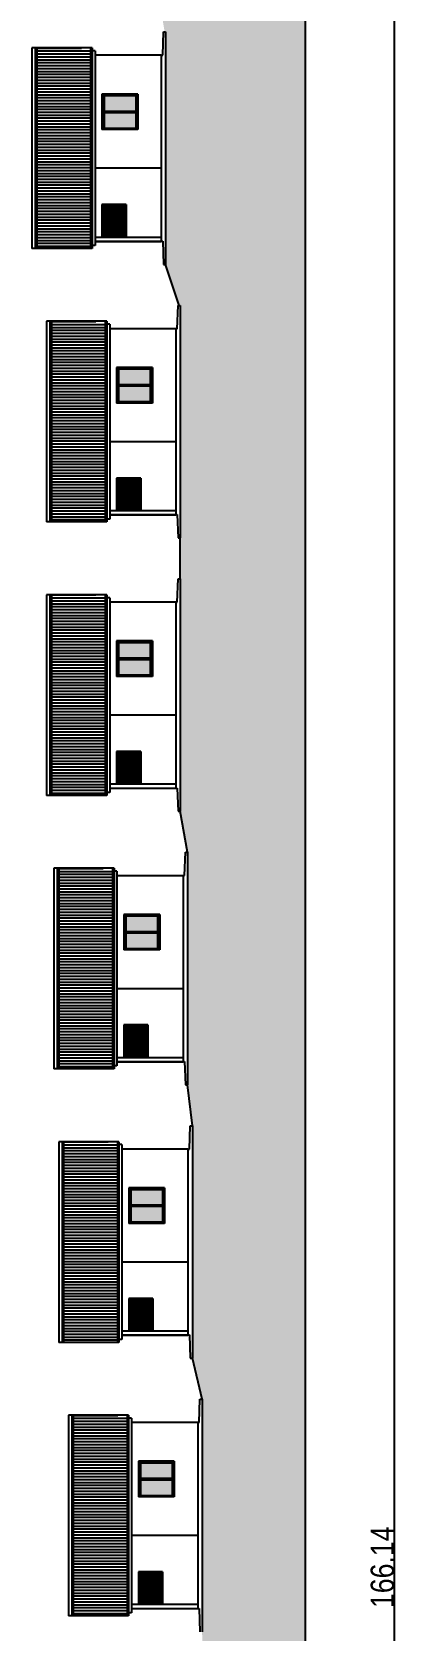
# Model space of a CAD drawing. Header units: inches. Extents: x 203 to 1065, y -1127 to 921.
# Drawn here: x 400.6 to 413.4, y 706 to 760.9 of the extents above; entities that cross this region are included whole.
import ezdxf

# ---------------------------------------------------------------- set-up
doc = ezdxf.new("R2010")
doc.units = ezdxf.units.IN
doc.header["$MEASUREMENT"] = 0
doc.header["$PDMODE"] = 35
doc.linetypes.add('CONTINUA', pattern=[0])
for name, color, linetype in [('1-PLATEA', 3, 'Continuous'), ('CORTE MUROS', 4, 'CONTINUA'), ('COTAS', 7, 'Continuous'), ('FACHADA ABERTURAS', 3, 'CONTINUA'), ('FACHADA MUROS', 3, 'CONTINUA'), ('FACHADA TECHO', 3, 'CONTINUA'), ('Vegetación', 102, 'Continuous')]:
    doc.layers.add(name, color=color, linetype=linetype)
doc.styles.add('TECHNICLITE', font='techl___.ttf')
doc.dimstyles.new('1-100', dxfattribs={"dimscale": 0, "dimtxt": 0.09, "dimasz": 0.03, "dimexe": 0.12, "dimexo": 0.2, "dimgap": 0.005, "dimtad": 3, "dimzin": 0, "dimdsep": 46, "dimtxsty": 'TECHNICLITE', "dimblk1": 'COTA', "dimblk2": 'COTA', "dimsah": 1, "dimcen": 2.5, "dimse1": 1, "dimse2": 1, "dimclrd": 7, "dimclre": 7, "dimclrt": 7, "dimadec": 0, "dimazin": 0, "dimtfac": 1, "dimtdec": 6, "dimtmove": 2, "dimatfit": 3, "dimldrblk": 'COTA', "dimfxl": 1, "dimtolj": 1, "dimtzin": 0, "dimarcsym": 0})

# ---------------------------------------------------------------- blocks, each defined once
blk = doc.blocks.new('COTA')
h = blk.add_hatch(color=256)
edge = h.paths.add_edge_path()
edge.add_arc((0, 0), 0.5, 0, 360)
for p, q in [((-1.5, 0), (1.5, 0)), ((0, 2), (0, -2))]:
    blk.add_line(p, q)
blk.add_circle((0, 0), 0.5)
blk = doc.blocks.new('*D51')
at = {"layer": 'COTAS', "color": 7, "lineweight": -2, "transparency": 16777216}
blk.add_line((413.002, 625.266), (413.002, 791.049), dxfattribs=at)
at = {"layer": 'Defpoints', "color": 0, "transparency": 16777216}
for p in [(409.946, 791.229), (413.002, 791.229), (409.946, 625.086)]:
    blk.add_point(p, dxfattribs=at)
at = {"layer": 'COTAS', "color": 7, "lineweight": -2, "transparency": 16777216, "xscale": 0.18, "yscale": 0.18, "zscale": 0.18}
for p, rotation in [((413.002, 791.229), 90), ((413.002, 625.086), 270)]:
    blk.add_blockref('COTA', p, dxfattribs=dict(at, rotation=rotation))
at = {"layer": 'COTAS', "color": 7, "transparency": 16777216, "insert": (412.588, 708.157), "char_height": 0.8, "attachment_point": 5, "rotation": 90, "style": 'TECHNICLITE'}
blk.add_mtext('\\A1;166.14', dxfattribs=at)

msp = doc.modelspace()

# ---------------------------------------------------------------- hatches: boundary and pattern name
at = {"linetype": 'ByBlock', "true_color": 0x139b48}
h = msp.add_hatch(color=114, dxfattribs=at)
h.dxf.hatch_style = 1
h.paths.add_polyline_path([(409.946, 791.229), (404.426, 791.229), (404.426, 789.805), (404.426, 778.029), (404.884, 770.246), (404.884, 762.266), (405.107, 760.859), (405.142, 760.859), (405.142, 752.879), (405.607, 751.472), (405.642, 751.472), (405.642, 743.492), (405.642, 742.085), (405.642, 734.105), (405.892, 732.698), (405.892, 724.718), (406.06, 723.311), (406.06, 715.331), (406.392, 713.924), (406.392, 705.944), (406.624, 699.983), (406.624, 692.021), (406.624, 690.603), (406.624, 682.641), (406.874, 681.223), (406.874, 673.261), (407.124, 671.843), (407.124, 663.881), (407.589, 662.463), (407.624, 662.463), (407.624, 654.501), (407.624, 653.083), (407.624, 645.121), (407.625, 643.703), (407.625, 635.741), (408.09, 634.323), (408.125, 634.323), (408.125, 626.361), (408.446, 625.086), (409.946, 625.086)])
at = {"layer": 'CORTE MUROS'}
h = msp.add_hatch(dxfattribs=at)
h.set_pattern_fill('_USER', color=251, scale=0.1, angle=180, style=0, pattern_type=0)
h.set_pattern_definition([(180, (1173.29128, -1471.19452), (-1e-17, -0.1), [])])
h.paths.add_polyline_path([(400.723, 753.429), (400.723, 760.313), (402.567, 760.304), (402.567, 753.42)])
h = msp.add_hatch(dxfattribs=at)
h.set_pattern_fill('_USER', color=251, scale=0.1, angle=180, style=0, pattern_type=0)
h.set_pattern_definition([(180, (1173.79128, -1480.58152), (-1e-17, -0.1), [])])
h.paths.add_polyline_path([(401.223, 744.042), (401.223, 750.926), (403.067, 750.917), (403.067, 744.033)])
h = msp.add_hatch(dxfattribs=at)
h.set_pattern_fill('_USER', color=251, scale=0.1, angle=180, style=0, pattern_type=0)
h.set_pattern_definition([(180, (1173.79128, -1489.96852), (-1e-17, -0.1), [])])
h.paths.add_polyline_path([(401.223, 734.655), (401.223, 741.539), (403.067, 741.53), (403.067, 734.646)])
h = msp.add_hatch(dxfattribs=at)
h.set_pattern_fill('_USER', color=251, scale=0.1, angle=180, style=0, pattern_type=0)
h.set_pattern_definition([(180, (1174.04128, -1499.35552), (-1e-17, -0.1), [])])
h.paths.add_polyline_path([(401.473, 725.268), (401.473, 732.152), (403.317, 732.143), (403.317, 725.259)])
h = msp.add_hatch(dxfattribs=at)
h.set_pattern_fill('_USER', color=251, scale=0.1, angle=180, style=0, pattern_type=0)
h.set_pattern_definition([(180, (1174.2095, -1508.74252), (-1e-17, -0.1), [])])
h.paths.add_polyline_path([(401.641, 715.881), (401.641, 722.765), (403.485, 722.756), (403.485, 715.872)])
h = msp.add_hatch(dxfattribs=at)
h.set_pattern_fill('_USER', color=251, scale=0.1, angle=180, style=0, pattern_type=0)
h.set_pattern_definition([(180, (1174.54128, -1518.12952), (-1e-17, -0.1), [])])
h.paths.add_polyline_path([(401.973, 706.494), (401.973, 713.378), (403.817, 713.369), (403.817, 706.485)])
at = {"layer": 'FACHADA ABERTURAS'}
for points in [[(403.029, 758.145), (403.029, 758.677), (404.116, 758.677), (404.116, 758.145)], [(403.029, 757.56), (403.029, 758.096), (404.116, 758.096), (404.116, 757.56)], [(403.711, 754.881), (403.029, 754.881), (403.029, 754.349), (403.711, 754.349)], [(403.029, 753.819), (403.029, 754.3), (403.711, 754.3), (403.711, 753.819)], [(403.529, 748.758), (403.529, 749.29), (404.616, 749.29), (404.616, 748.758)], [(403.529, 748.173), (403.529, 748.709), (404.616, 748.709), (404.616, 748.173)], [(404.211, 745.494), (403.529, 745.494), (403.529, 744.962), (404.211, 744.962)], [(403.529, 744.432), (403.529, 744.913), (404.211, 744.913), (404.211, 744.432)], [(403.529, 739.371), (403.529, 739.903), (404.616, 739.903), (404.616, 739.371)], [(403.529, 738.786), (403.529, 739.322), (404.616, 739.322), (404.616, 738.786)], [(404.211, 736.107), (403.529, 736.107), (403.529, 735.575), (404.211, 735.575)], [(403.529, 735.045), (403.529, 735.526), (404.211, 735.526), (404.211, 735.045)], [(403.779, 729.984), (403.779, 730.516), (404.866, 730.516), (404.866, 729.984)], [(403.779, 729.399), (403.779, 729.935), (404.866, 729.935), (404.866, 729.399)], [(404.461, 726.72), (403.779, 726.72), (403.779, 726.188), (404.461, 726.188)], [(403.779, 725.658), (403.779, 726.139), (404.461, 726.139), (404.461, 725.658)], [(403.947, 720.597), (403.947, 721.129), (405.034, 721.129), (405.034, 720.597)], [(403.947, 720.012), (403.947, 720.548), (405.034, 720.548), (405.034, 720.012)], [(404.629, 717.333), (403.947, 717.333), (403.947, 716.801), (404.629, 716.801)], [(403.947, 716.271), (403.947, 716.752), (404.629, 716.752), (404.629, 716.271)], [(404.279, 711.21), (404.279, 711.742), (405.366, 711.742), (405.366, 711.21)], [(404.279, 710.625), (404.279, 711.161), (405.366, 711.161), (405.366, 710.625)], [(404.961, 707.946), (404.279, 707.946), (404.279, 707.414), (404.961, 707.414)], [(404.279, 706.884), (404.279, 707.365), (404.961, 707.365), (404.961, 706.884)]]:
    msp.add_hatch(color=252, dxfattribs=at).paths.add_polyline_path(points)

# ---------------------------------------------------------------- linework, layer by layer
at = {"layer": '1-PLATEA', "color": 4}
for p, q in [((405.042, 760.059), (405.072, 760.859)), ((405.072, 760.859), (405.142, 760.859)), ((405.142, 760.859), (405.142, 752.879)), ((404.992, 760.059), (404.992, 753.679)), ((404.992, 760.059), (405.042, 760.059)), ((404.992, 753.679), (405.042, 753.679)), ((405.042, 753.679), (405.072, 752.879)), ((405.072, 752.879), (405.142, 752.879)), ((405.542, 750.672), (405.572, 751.472)), ((405.572, 751.472), (405.642, 751.472)), ((405.642, 751.472), (405.642, 743.492)), ((405.492, 750.672), (405.492, 744.292)), ((405.492, 750.672), (405.542, 750.672)), ((405.492, 744.292), (405.542, 744.292)), ((405.542, 744.292), (405.572, 743.492)), ((405.572, 743.492), (405.642, 743.492)), ((405.542, 741.285), (405.572, 742.085)), ((405.572, 742.085), (405.642, 742.085)), ((405.642, 742.085), (405.642, 734.105)), ((405.492, 741.285), (405.492, 734.905)), ((405.492, 741.285), (405.542, 741.285)), ((405.492, 734.905), (405.542, 734.905)), ((405.542, 734.905), (405.572, 734.105)), ((405.572, 734.105), (405.642, 734.105)), ((405.792, 731.898), (405.822, 732.698)), ((405.822, 732.698), (405.892, 732.698)), ((405.892, 732.698), (405.892, 724.718)), ((405.742, 731.898), (405.742, 725.518)), ((405.742, 731.898), (405.792, 731.898)), ((405.742, 725.518), (405.792, 725.518)), ((405.792, 725.518), (405.822, 724.718)), ((405.822, 724.718), (405.892, 724.718)), ((405.96, 722.511), (405.99, 723.311)), ((405.99, 723.311), (406.06, 723.311)), ((406.06, 723.311), (406.06, 715.331)), ((405.91, 722.511), (405.91, 716.131)), ((405.91, 722.511), (405.96, 722.511)), ((405.91, 716.131), (405.96, 716.131)), ((405.96, 716.131), (405.99, 715.331)), ((405.99, 715.331), (406.06, 715.331)), ((406.292, 713.124), (406.322, 713.924)), ((406.322, 713.924), (406.392, 713.924)), ((406.392, 713.924), (406.392, 705.944)), ((406.242, 713.124), (406.242, 706.744)), ((406.242, 713.124), (406.292, 713.124)), ((406.242, 706.744), (406.292, 706.744)), ((406.292, 706.744), (406.322, 705.944))]:
    msp.add_line(p, q, dxfattribs=at)
at = {"layer": 'CORTE MUROS'}
for p, q in [((402.721, 760.213), (402.621, 760.213)), ((402.721, 760.213), (402.721, 753.525)), ((402.721, 753.525), (402.621, 753.525)), ((403.221, 750.826), (403.121, 750.826)), ((403.221, 750.826), (403.221, 744.138)), ((403.221, 744.138), (403.121, 744.138)), ((403.221, 741.439), (403.121, 741.439)), ((403.221, 741.439), (403.221, 734.751)), ((403.221, 734.751), (403.121, 734.751)), ((403.471, 732.052), (403.371, 732.052)), ((403.471, 732.052), (403.471, 725.364)), ((403.471, 725.364), (403.371, 725.364)), ((403.639, 722.665), (403.539, 722.665)), ((403.639, 722.665), (403.639, 715.977)), ((403.639, 715.977), (403.539, 715.977)), ((403.971, 713.278), (403.871, 713.278)), ((403.971, 713.278), (403.971, 706.59)), ((403.971, 706.59), (403.871, 706.59))]:
    msp.add_line(p, q, dxfattribs=at)
at = {"layer": 'FACHADA ABERTURAS'}
for p, q in [((404.19, 758.728), (402.955, 758.728)), ((402.955, 758.728), (402.955, 757.506)), ((402.995, 758.698), (402.995, 757.536)), ((402.995, 758.698), (404.15, 758.698)), ((404.15, 758.698), (404.15, 757.536)), ((404.19, 758.728), (404.19, 757.506)), ((403.029, 758.677), (403.029, 758.145)), ((403.029, 758.677), (404.116, 758.677)), ((403.029, 758.145), (404.116, 758.145)), ((404.116, 758.677), (404.116, 758.145)), ((402.995, 758.112), (404.15, 758.112)), ((403.029, 758.096), (403.029, 757.56)), ((403.029, 758.096), (404.116, 758.096)), ((404.116, 758.096), (404.116, 757.56)), ((404.19, 757.506), (402.955, 757.506)), ((404.15, 757.536), (402.995, 757.536)), ((403.029, 757.56), (404.116, 757.56)), ((403.785, 754.932), (402.955, 754.932)), ((402.955, 754.932), (402.955, 753.819)), ((402.995, 754.902), (402.995, 753.819)), ((402.995, 754.902), (403.745, 754.902)), ((403.029, 754.881), (403.029, 754.349)), ((403.029, 754.881), (403.711, 754.881)), ((403.711, 754.881), (403.711, 754.349)), ((403.745, 754.902), (403.745, 753.819)), ((403.785, 754.932), (403.785, 753.819)), ((402.995, 754.316), (403.745, 754.316)), ((403.029, 754.349), (403.711, 754.349)), ((403.029, 754.3), (403.029, 753.819)), ((403.029, 754.3), (403.711, 754.3)), ((403.711, 754.3), (403.711, 753.819)), ((404.69, 749.341), (403.455, 749.341)), ((403.455, 749.341), (403.455, 748.119)), ((403.495, 749.311), (403.495, 748.149)), ((403.495, 749.311), (404.65, 749.311)), ((403.529, 749.29), (403.529, 748.758)), ((403.529, 749.29), (404.616, 749.29)), ((404.616, 749.29), (404.616, 748.758)), ((404.65, 749.311), (404.65, 748.149)), ((404.69, 749.341), (404.69, 748.119)), ((403.495, 748.725), (404.65, 748.725)), ((403.529, 748.758), (404.616, 748.758)), ((403.529, 748.709), (403.529, 748.173)), ((403.529, 748.709), (404.616, 748.709)), ((404.616, 748.709), (404.616, 748.173)), ((404.69, 748.119), (403.455, 748.119)), ((404.65, 748.149), (403.495, 748.149)), ((403.529, 748.173), (404.616, 748.173)), ((404.285, 745.545), (403.455, 745.545)), ((403.455, 745.545), (403.455, 744.432)), ((403.495, 745.515), (403.495, 744.432)), ((403.495, 745.515), (404.245, 745.515)), ((404.245, 745.515), (404.245, 744.432)), ((404.285, 745.545), (404.285, 744.432)), ((403.529, 745.494), (403.529, 744.962)), ((403.529, 745.494), (404.211, 745.494)), ((404.211, 745.494), (404.211, 744.962)), ((403.495, 744.929), (404.245, 744.929)), ((403.529, 744.962), (404.211, 744.962)), ((403.529, 744.913), (403.529, 744.432)), ((403.529, 744.913), (404.211, 744.913)), ((404.211, 744.913), (404.211, 744.432)), ((404.69, 739.954), (403.455, 739.954)), ((403.455, 739.954), (403.455, 738.732)), ((403.495, 739.924), (403.495, 738.762)), ((403.495, 739.924), (404.65, 739.924)), ((403.529, 739.903), (403.529, 739.371)), ((403.529, 739.903), (404.616, 739.903)), ((404.616, 739.903), (404.616, 739.371)), ((404.65, 739.924), (404.65, 738.762)), ((404.69, 739.954), (404.69, 738.732)), ((403.495, 739.338), (404.65, 739.338)), ((403.529, 739.371), (404.616, 739.371)), ((403.529, 739.322), (403.529, 738.786)), ((403.529, 739.322), (404.616, 739.322)), ((404.616, 739.322), (404.616, 738.786)), ((404.69, 738.732), (403.455, 738.732)), ((404.65, 738.762), (403.495, 738.762)), ((403.529, 738.786), (404.616, 738.786)), ((404.285, 736.158), (403.455, 736.158)), ((403.455, 736.158), (403.455, 735.045)), ((403.495, 736.128), (403.495, 735.045)), ((403.495, 736.128), (404.245, 736.128)), ((403.529, 736.107), (403.529, 735.575)), ((403.529, 736.107), (404.211, 736.107)), ((404.211, 736.107), (404.211, 735.575)), ((404.245, 736.128), (404.245, 735.045)), ((404.285, 736.158), (404.285, 735.045)), ((403.495, 735.542), (404.245, 735.542)), ((403.529, 735.575), (404.211, 735.575)), ((403.529, 735.526), (403.529, 735.045)), ((403.529, 735.526), (404.211, 735.526)), ((404.211, 735.526), (404.211, 735.045)), ((404.94, 730.567), (403.705, 730.567)), ((403.705, 730.567), (403.705, 729.345)), ((403.745, 730.537), (403.745, 729.375)), ((403.745, 730.537), (404.9, 730.537)), ((403.779, 730.516), (403.779, 729.984)), ((403.779, 730.516), (404.866, 730.516)), ((404.866, 730.516), (404.866, 729.984)), ((404.9, 730.537), (404.9, 729.375)), ((404.94, 730.567), (404.94, 729.345)), ((403.745, 729.951), (404.9, 729.951)), ((403.779, 729.984), (404.866, 729.984)), ((403.779, 729.935), (403.779, 729.399)), ((403.779, 729.935), (404.866, 729.935)), ((404.866, 729.935), (404.866, 729.399)), ((404.94, 729.345), (403.705, 729.345)), ((404.9, 729.375), (403.745, 729.375)), ((403.779, 729.399), (404.866, 729.399)), ((404.535, 726.771), (403.705, 726.771)), ((403.705, 726.771), (403.705, 725.658)), ((403.745, 726.741), (403.745, 725.658)), ((403.745, 726.741), (404.495, 726.741)), ((403.779, 726.72), (403.779, 726.188)), ((403.779, 726.72), (404.461, 726.72)), ((404.461, 726.72), (404.461, 726.188)), ((404.495, 726.741), (404.495, 725.658)), ((404.535, 726.771), (404.535, 725.658)), ((403.745, 726.155), (404.495, 726.155)), ((403.779, 726.188), (404.461, 726.188)), ((403.779, 726.139), (403.779, 725.658)), ((403.779, 726.139), (404.461, 726.139)), ((404.461, 726.139), (404.461, 725.658)), ((405.108, 721.18), (403.873, 721.18)), ((403.873, 721.18), (403.873, 719.958)), ((403.913, 721.15), (403.913, 719.988)), ((403.913, 721.15), (405.068, 721.15)), ((403.947, 721.129), (403.947, 720.597)), ((403.947, 721.129), (405.034, 721.129)), ((405.034, 721.129), (405.034, 720.597)), ((405.068, 721.15), (405.068, 719.988)), ((405.108, 721.18), (405.108, 719.958)), ((403.913, 720.564), (405.068, 720.564)), ((403.947, 720.597), (405.034, 720.597)), ((403.947, 720.548), (403.947, 720.012)), ((403.947, 720.548), (405.034, 720.548)), ((405.034, 720.548), (405.034, 720.012)), ((405.108, 719.958), (403.873, 719.958)), ((405.068, 719.988), (403.913, 719.988)), ((403.947, 720.012), (405.034, 720.012)), ((404.703, 717.384), (403.873, 717.384)), ((403.873, 717.384), (403.873, 716.271)), ((403.913, 717.354), (403.913, 716.271)), ((403.913, 717.354), (404.663, 717.354)), ((403.947, 717.333), (403.947, 716.801)), ((403.947, 717.333), (404.629, 717.333)), ((404.629, 717.333), (404.629, 716.801)), ((404.663, 717.354), (404.663, 716.271)), ((404.703, 717.384), (404.703, 716.271)), ((403.913, 716.768), (404.663, 716.768)), ((403.947, 716.801), (404.629, 716.801)), ((403.947, 716.752), (403.947, 716.271)), ((403.947, 716.752), (404.629, 716.752)), ((404.629, 716.752), (404.629, 716.271)), ((405.44, 711.793), (404.205, 711.793)), ((404.205, 711.793), (404.205, 710.571)), ((404.245, 711.763), (404.245, 710.601)), ((404.245, 711.763), (405.4, 711.763)), ((404.279, 711.742), (404.279, 711.21)), ((404.279, 711.742), (405.366, 711.742)), ((405.366, 711.742), (405.366, 711.21)), ((405.4, 711.763), (405.4, 710.601)), ((405.44, 711.793), (405.44, 710.571)), ((404.245, 711.177), (405.4, 711.177)), ((404.279, 711.21), (405.366, 711.21)), ((404.279, 711.161), (404.279, 710.625)), ((404.279, 711.161), (405.366, 711.161)), ((405.366, 711.161), (405.366, 710.625)), ((405.44, 710.571), (404.205, 710.571)), ((405.4, 710.601), (404.245, 710.601)), ((404.279, 710.625), (405.366, 710.625)), ((405.035, 707.997), (404.205, 707.997)), ((404.205, 707.997), (404.205, 706.884)), ((404.245, 707.967), (404.245, 706.884)), ((404.245, 707.967), (404.995, 707.967)), ((404.279, 707.946), (404.279, 707.414)), ((404.279, 707.946), (404.961, 707.946)), ((404.961, 707.946), (404.961, 707.414)), ((404.995, 707.967), (404.995, 706.884)), ((405.035, 707.997), (405.035, 706.884)), ((404.245, 707.381), (404.995, 707.381)), ((404.279, 707.414), (404.961, 707.414)), ((404.279, 707.365), (404.279, 706.884)), ((404.279, 707.365), (404.961, 707.365)), ((404.961, 707.365), (404.961, 706.884))]:
    msp.add_line(p, q, dxfattribs=at)
at = {"layer": 'FACHADA MUROS'}
for p, q in [((402.721, 760.068), (404.992, 760.068)), ((402.721, 756.189), (404.992, 756.189)), ((402.721, 753.819), (404.992, 753.819)), ((402.721, 753.679), (404.992, 753.679)), ((402.721, 753.67), (404.992, 753.67)), ((403.221, 750.681), (405.492, 750.681)), ((403.221, 746.802), (405.492, 746.802)), ((403.221, 744.432), (405.492, 744.432)), ((403.221, 744.292), (405.492, 744.292)), ((403.221, 744.283), (405.492, 744.283)), ((403.221, 741.294), (405.492, 741.294)), ((403.221, 737.415), (405.492, 737.415)), ((403.221, 735.045), (405.492, 735.045)), ((403.221, 734.905), (405.492, 734.905)), ((403.221, 734.896), (405.492, 734.896)), ((403.471, 731.907), (405.742, 731.907)), ((403.471, 728.028), (405.742, 728.028)), ((403.471, 725.658), (405.742, 725.658)), ((403.471, 725.518), (405.742, 725.518)), ((403.471, 725.509), (405.742, 725.509)), ((403.639, 722.52), (405.91, 722.52)), ((403.639, 718.641), (405.91, 718.641)), ((403.639, 716.271), (405.91, 716.271)), ((403.639, 716.131), (405.91, 716.131)), ((403.639, 716.122), (405.91, 716.122)), ((403.971, 713.133), (406.242, 713.133)), ((403.971, 709.254), (406.242, 709.254)), ((403.971, 706.884), (406.242, 706.884)), ((403.971, 706.744), (406.242, 706.744)), ((403.971, 706.735), (406.242, 706.735))]:
    msp.add_line(p, q, dxfattribs=at)
at = {"layer": 'FACHADA TECHO'}
for p, q in [((400.553, 760.313), (400.553, 753.425)), ((402.621, 760.313), (400.553, 760.313)), ((400.668, 760.313), (400.668, 753.425)), ((400.723, 760.313), (400.723, 753.425)), ((402.567, 760.313), (402.567, 753.425)), ((402.621, 760.313), (402.621, 753.425)), ((402.621, 753.425), (400.553, 753.425)), ((401.053, 750.926), (401.053, 744.038)), ((403.121, 750.926), (401.053, 750.926)), ((401.168, 750.926), (401.168, 744.038)), ((401.223, 750.926), (401.223, 744.038)), ((403.067, 750.926), (403.067, 744.038)), ((403.121, 750.926), (403.121, 744.038)), ((403.121, 744.038), (401.053, 744.038)), ((401.053, 741.539), (401.053, 734.651)), ((403.121, 741.539), (401.053, 741.539)), ((401.168, 741.539), (401.168, 734.651)), ((401.223, 741.539), (401.223, 734.651)), ((403.067, 741.539), (403.067, 734.651)), ((403.121, 741.539), (403.121, 734.651)), ((403.121, 734.651), (401.053, 734.651)), ((401.303, 732.152), (401.303, 725.264)), ((403.371, 732.152), (401.303, 732.152)), ((401.418, 732.152), (401.418, 725.264)), ((401.473, 732.152), (401.473, 725.264)), ((403.317, 732.152), (403.317, 725.264)), ((403.371, 732.152), (403.371, 725.264)), ((403.371, 725.264), (401.303, 725.264)), ((401.471, 722.765), (401.471, 715.877)), ((403.539, 722.765), (401.471, 722.765)), ((401.586, 722.765), (401.586, 715.877)), ((401.641, 722.765), (401.641, 715.877)), ((403.485, 722.765), (403.485, 715.877)), ((403.539, 722.765), (403.539, 715.877)), ((403.539, 715.877), (401.471, 715.877)), ((401.803, 713.378), (401.803, 706.49)), ((403.871, 713.378), (401.803, 713.378)), ((401.918, 713.378), (401.918, 706.49)), ((401.973, 713.378), (401.973, 706.49)), ((403.817, 713.378), (403.817, 706.49)), ((403.871, 713.378), (403.871, 706.49)), ((403.871, 706.49), (401.803, 706.49))]:
    msp.add_line(p, q, dxfattribs=at)
at = {"layer": 'Vegetación', "linetype": 'ByBlock'}
for p, q in [((409.946, 625.086), (409.946, 791.229)), ((405.607, 751.472), (405.142, 752.879)), ((405.642, 742.085), (405.642, 743.492)), ((405.892, 732.698), (405.642, 734.105)), ((406.06, 723.311), (405.892, 724.718)), ((406.392, 713.924), (406.06, 715.331))]:
    msp.add_line(p, q, dxfattribs=at)

# ---------------------------------------------------------------- dimensions: what is measured, and where the dimension line sits
at = {"layer": 'COTAS'}
dim = msp.add_linear_dim(base=(413.002, 791.229), p1=(409.946, 625.086), p2=(409.946, 791.229), angle=90, dimstyle='1-100', override={"dimscale": 1, "dimtxt": 0.8, "dimasz": 0.18}, dxfattribs=at)
dim.commit()
dim.dimension.update_dxf_attribs({"geometry": '*D51', "text_midpoint": (412.588, 708.157)})

doc.saveas('drawing.dxf')
